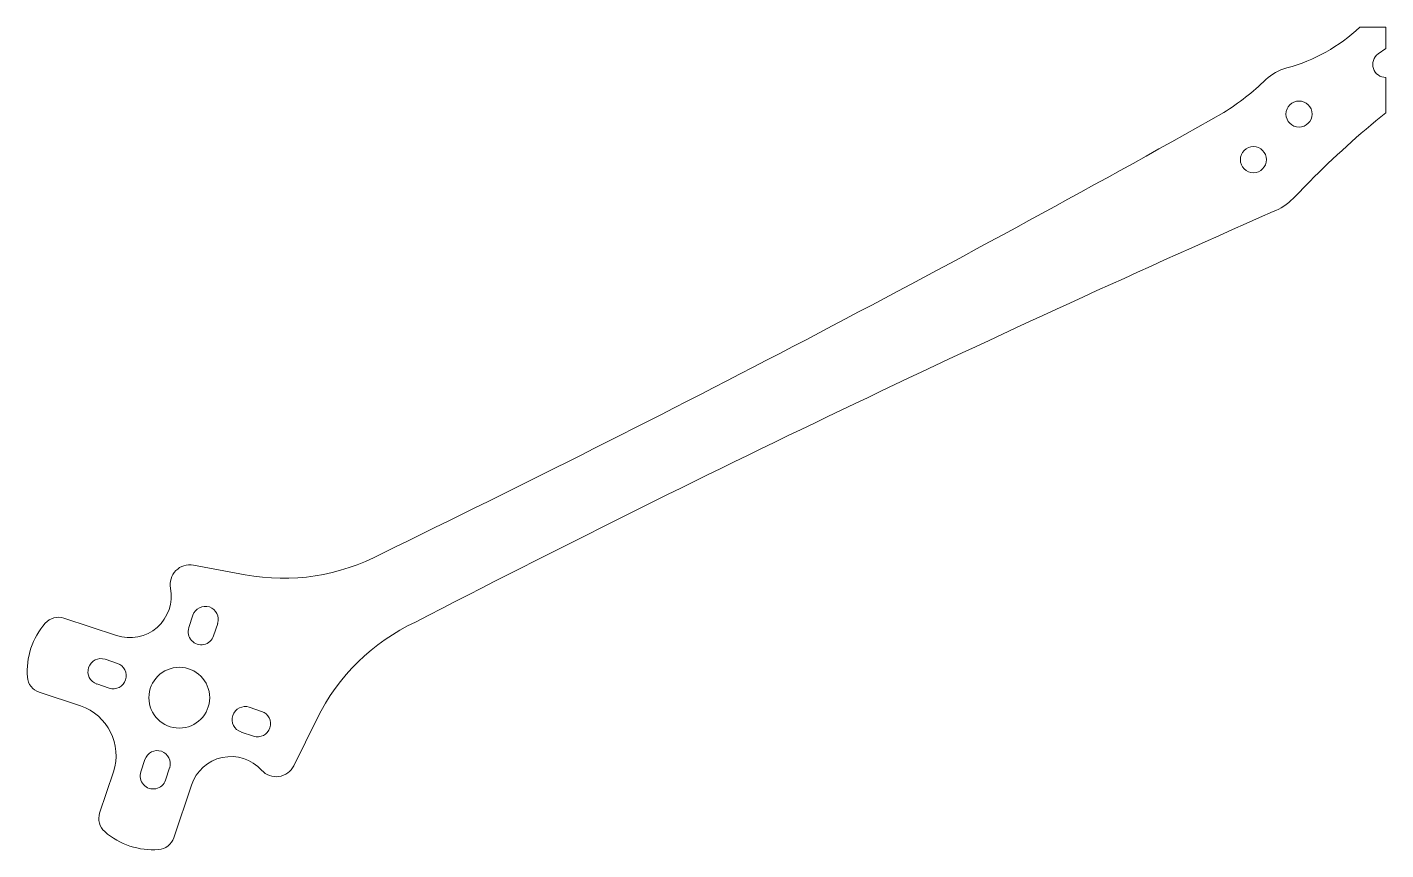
# Model space of a CAD drawing. Header units: millimetres. Extents: x -78 to 78, y -47 to 47.
import ezdxf

# ---------------------------------------------------------------- set-up
doc = ezdxf.new("R2010")
doc.units = ezdxf.units.MM
doc.layers.add('Frame-Arms', color=251, linetype='Continuous', true_color=0x5b5b5b)

msp = doc.modelspace()

# ---------------------------------------------------------------- linework, layer by layer
at = {"layer": 'Frame-Arms', "lineweight": 0}
for p, q in [((-59.61, -21.77), (-59.14, -20.35)), ((-56.29, -21.3), (-56.77, -22.72)), ((-69.26, -25.42), (-67.83, -25.89)), ((-68.78, -28.74), (-70.2, -28.26)), ((-52.65, -30.94), (-51.23, -31.41)), ((-52.17, -34.26), (-53.6, -33.79)), ((-65.14, -38.38), (-64.66, -36.96)), ((-61.82, -37.9), (-62.29, -39.33))]:
    msp.add_line(p, q, dxfattribs=at)
msp.add_lwpolyline([(69.47, 29.58), (67.55, 27.62, -0.108391), (65.26, 26.12, 0.015522), (-33.5, -21.13, 0.170888), (-44.85, -32.24), (-47.52, -37.67, -0.529619), (-51.23, -38.19, 0.574037), (-59.32, -39.9), (-61.34, -45.96, -0.30276), (-63.09, -47.33, -0.200029), (-69.29, -45.26, -0.30276), (-69.88, -43.12), (-68.3, -38.38, 0.414208), (-72.1, -30.79), (-76.84, -29.22, -0.30276), (-78.2, -27.46, -0.200029), (-76.14, -21.26, -0.30276), (-74, -20.68), (-67.93, -22.69, 0.574037), (-61.72, -17.24, -0.529619), (-59.08, -14.58), (-53.13, -15.69, 0.170888), (-37.44, -13.26, 0.015524), (59.57, 37.52, 0.051386), (64.41, 41.31, -0.127161), (66.81, 42.66, 0.00025), (66.84, 42.67, 0.123625), (75.23, 47.35), (78.23, 47.35), (78.23, 44.91), (77.35, 44.28, 0.728573), (78.23, 41.56), (78.23, 37.49, 0.03077)], format="xyb", close=True, dxfattribs=at)
for centre, radius in [((68.23, 37.35), 1.5), ((62.98, 32.1), 1.5), ((-60.71, -29.84), 3.5)]:
    msp.add_circle(centre, radius, dxfattribs=at)
for centre, start, end in [((-57.72, -20.82), 341.5993, 161.5993), ((-58.19, -22.25), 161.5993, 341.5993), ((-69.73, -26.84), 71.5993, 251.5993), ((-68.31, -27.31), 251.5993, 71.5993), ((-53.12, -32.36), 71.5993, 251.5993), ((-51.7, -32.84), 251.5993, 71.5993), ((-63.24, -37.43), 341.5993, 161.5993), ((-63.71, -38.85), 161.5993, 341.5993)]:
    msp.add_arc(centre, 1.5, start, end, dxfattribs=at)

doc.saveas('drawing.dxf')
